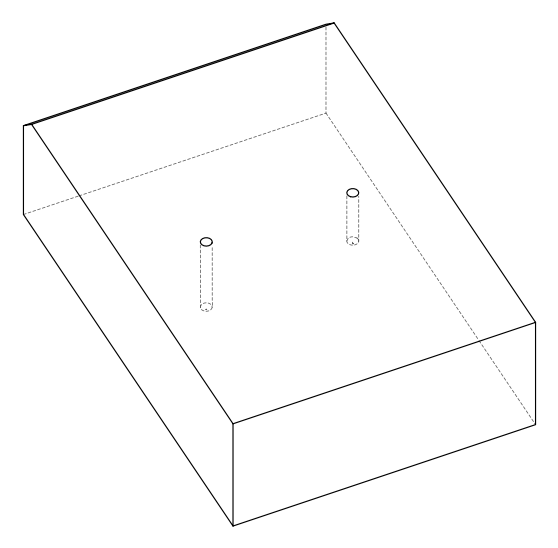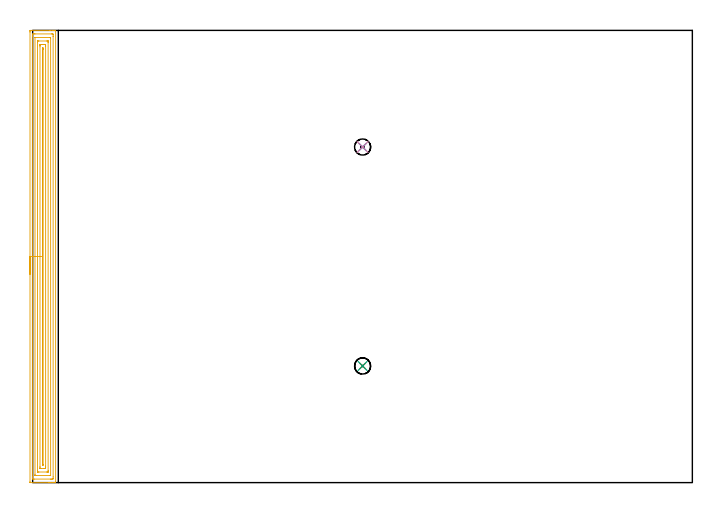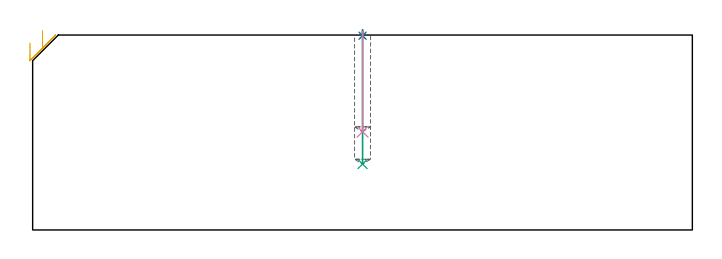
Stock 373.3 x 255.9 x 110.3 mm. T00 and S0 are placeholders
(PLAN: 5 operations, 2 tool changes, 13.1 min)
(1 SPOT_DRILL | STEP1POCKET | NXT0321_9005460120000 | 0.03 min | 0 mm3)
(2 SPOT_DRILL_1 | STEP1POCKET_1 | NXT0321_9005460120000 | 0.03 min | 1 mm3)
(3 DRILL_BLIND_HOLE_INTO_CENTER | STEP1POCKET | UGT0301_206 | 0.3 min | 4603 mm3)
(4 DRILL_BLIND_HOLE_INTO_CENTER_1 | STEP1POCKET_1 | UGT0301_206 | 0.23 min | 3420 mm3)
(5 AREA_MILL | FG_CHAMFER_SURFACE | UGT0205_001 | 12.47 min | 26900 mm3)
(TOOL NXT0321_9005460120000 | NC Spot Drill, 142deg, 12mm, Carbide, Uncoated | D12 PA142 FL30 Z2)
(TOOL UGT0301_206 | Twist Drill 9.1 mm | D9.1 PA118 FL78 Z2)
(TOOL UGT0205_001 | Chamfer Mill 20 x 3 x 45 deg. | D20 FL50 Z2)
(OP 1 SPOT_DRILL)
G17 G21 G94 G90
T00 M6
G54
G17 G0 G90 X186.7 Y66. S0 M3
G43 Z120.3 H0
G94 G81 G98 Z109.908 F250. R113.3
G80
M5
M2
(OP 2 SPOT_DRILL_1)
G17 G21 G94 G90
T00 M6
G54
G17 G0 G90 X186.7 Y189.9 S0 M3
G43 Z120.3 H0
G94 G81 G98 Z109.908 F250. R113.3
G80
M5
M2
(OP 3 DRILL_BLIND_HOLE_INTO_CENTER)
G17 G21 G94 G90
T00 M6
G54
G17 G0 G90 X186.7 Y66. S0 M3
G43 Z120.3 H0
G94 G81 G98 Z37.3 F250. R112.3
G80
M5
M2
(OP 4 DRILL_BLIND_HOLE_INTO_CENTER_1)
G17 G21 G94 G90
T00 M6
G54
G17 G0 G90 X186.7 Y189.9 S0 M3
G43 Z120.3 H0
G94 G81 G98 Z55.6 F250. R112.3
G80
M5
M2
(OP 5 AREA_MILL)
G17 G21 G94 G90
T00 M6
G54
G17 G0 G90 X-1.5 Y117.95 S1061 M3
G43 Z120.3 H0
Z105.8
G94 G1 Y117.988 Z104.928 F250.
Y118.102 Z104.063
Y118.291 Z103.212
Y118.553 Z102.38
Y118.887 Z101.574
Y119.29 Z100.8
Y119.758 Z100.064
Y120.29 Z99.372
Y120.879 Z98.729
Y121.522 Z98.139
Y122.214 Z97.608
Y122.95 Z97.14
Y123.724 Z96.737
Y124.53 Z96.403
Y125.362 Z96.141
Y126.213 Z95.952
Y127.078 Z95.838
Y127.95 Z95.8
Y254.962
X-1.499 Y255.279 Z95.801
X-1.494 Y255.849 Z95.804
X-1.492 Y255.892 Z95.806
X-0.926 Y255.9 Z96.371
X9.756 Z107.05
X11.19 Z108.486
X11.536 Z108.831
X12.229 Z109.529
X12.554 Z109.853
X12.952 Y255.893 Z110.243
X12.997 Y255.89 Z110.288
X13. Y255.726 Z110.3
Y0.174
X12.997 Y0.01 Z110.288
X12.952 Y0.007 Z110.243
X12.553 Y0. Z109.853
X12.229 Z109.528
X11.536 Z108.831
X10.3 Z107.597
X9.756 Z107.05
X9.137 Z106.433
X-1.199 Y0.001 Z96.099
X-1.492 Y0.01 Z95.806
X-1.499 Y0.302 Z95.799
Y0.32
X-1.5 Y127.95 Z95.8
X-0.086 Z97.214
Y252.648
X-0.082 Y253.492 Z97.218
X-0.08 Y253.536 Z97.22
X-0.036 Y253.89 Z97.264
X0.45 Y253.898 Z97.75
X0.854 Y253.899 Z98.154
X1.338 Y253.9 Z98.638
X10.646 Y253.899 Z107.946
X11.133 Y253.897 Z108.433
X11.536 Y253.89 Z108.836
X11.579 Y253.492 Z108.879
X11.582 Y253.446 Z108.882
X11.586 Y252.599 Z108.886
Y252.549
Y3.252
X11.582 Y2.408 Z108.882
X11.579 Y2.364 Z108.879
X11.536 Y2.01 Z108.836
X11.05 Y2.002 Z108.35
X10.646 Y2.001 Z107.946
X10.162 Y2. Z107.462
X0.854 Y2.001 Z98.154
X0.367 Y2.003 Z97.667
X-0.036 Y2.01 Z97.264
X-0.079 Y2.408 Z97.221
X-0.082 Y2.454 Z97.218
X-0.086 Y3.301 Z97.214
Y3.351
Y127.95
X1.328 Z98.628
X1.329 Y251.81 Z98.629
X1.33 Y251.862 Z98.63
X1.333 Y251.885 Z98.633
X1.335 Y251.89 Z98.635
X1.356 Y251.893 Z98.656
X1.551 Y251.899 Z98.851
X9.756 Z107.056
X9.95 Y251.896 Z107.25
X10.079 Y251.891 Z107.379
X10.165 Y251.885 Z107.465
X10.167 Y251.844 Z107.467
X10.169 Y251.705 Z107.469
X10.171 Y251.288 Z107.471
Y4.09
X10.169 Y4.039 Z107.469
X10.167 Y4.015 Z107.467
X10.165 Y4.01 Z107.465
X10.143 Y4.007 Z107.443
X9.949 Y4.001 Z107.249
X1.744 Z99.044
X1.55 Y4.004 Z98.85
X1.421 Y4.009 Z98.721
X1.335 Y4.015 Z98.635
X1.333 Y4.056 Z98.633
X1.331 Y4.195 Z98.631
X1.329 Y4.612 Z98.629
X1.328 Y127.95 Z98.628
X2.743 Z100.043
Y249.025
X2.745 Y249.807 Z100.045
X2.747 Y249.861 Z100.047
X2.749 Y249.883 Z100.049
X2.763 Y249.89 Z100.063
X2.87 Y249.894 Z100.17
X3.088 Y249.898 Z100.388
X3.524 Y249.9 Z100.824
X7.975 Z105.275
X8.418 Y249.898 Z105.718
X8.631 Y249.894 Z105.931
X8.736 Y249.89 Z106.036
X8.751 Y249.885 Z106.051
X8.753 Y249.868 Z106.053
X8.755 Y249.829 Z106.055
X8.757 Y249.133 Z106.057
Y249.025
Y6.875
X8.755 Y6.093 Z106.055
X8.753 Y6.039 Z106.053
X8.751 Y6.017 Z106.051
X8.737 Y6.01 Z106.037
X8.629 Y6.006 Z105.929
X8.411 Y6.002 Z105.711
X7.975 Y6. Z105.275
X3.524 Z100.824
X3.081 Y6.002 Z100.381
X2.869 Y6.005 Z100.169
X2.764 Y6.01 Z100.064
X2.749 Y6.015 Z100.049
X2.747 Y6.032 Z100.047
X2.745 Y6.071 Z100.045
X2.743 Y6.767 Z100.043
Y6.875
Y127.95
X4.157 Z101.457
Y246.603
X4.158 Y247.237 Z101.458
X4.159 Y247.494 Z101.459
X4.164 Y247.755 Z101.464
X4.174 Y247.89 Z101.474
X4.25 Y247.893 Z101.55
X4.415 Y247.897 Z101.715
X4.645 Y247.9 Z101.945
X5.305 Z102.605
X6.425 Z103.725
X7.085 Y247.897 Z104.385
X7.321 Y247.894 Z104.621
X7.337 Y247.883 Z104.637
X7.339 Y247.876 Z104.639
X7.342 Y247.237 Z104.642
X7.343 Y246.979 Z104.643
Y9.297
X7.342 Y8.662 Z104.642
X7.34 Y8.406 Z104.64
X7.336 Y8.146 Z104.636
X7.326 Y8.01 Z104.626
X7.25 Y8.007 Z104.55
X7.085 Y8.003 Z104.385
X6.855 Y8. Z104.155
X6.195 Z103.495
X5.075 Z102.375
X4.415 Y8.003 Z101.715
X4.178 Y8.006 Z101.478
X4.163 Y8.017 Z101.463
X4.161 Y8.024 Z101.461
X4.157 Y8.662 Z101.457
Y8.921
Y127.95
X5.571 Z102.871
Y245.629
X5.572 Y245.853 Z102.872
X5.574 Y245.88 Z102.874
X5.577 Y245.886 Z102.877
X5.596 Y245.891 Z102.896
X5.682 Y245.898 Z102.982
X5.748 Y245.899 Z103.048
X5.898 Y245.89 Z103.198
X5.922 Y245.88 Z103.222
X5.925 Y245.831 Z103.225
X5.928 Y245.719 Z103.228
X5.929 Y245.45 Z103.229
Y245.091
Y10.271
X5.927 Y10.047 Z103.227
X5.925 Y10.02 Z103.225
X5.923 Y10.014 Z103.223
X5.904 Y10.009 Z103.204
X5.818 Y10.002 Z103.118
X5.751 Y10.001 Z103.051
X5.602 Y10.01 Z102.902
X5.578 Y10.02 Z102.878
X5.575 Y10.069 Z102.875
X5.572 Y10.181 Z102.872
X5.571 Y10.45 Z102.871
Y10.809
Y127.95
Y128.822 Z102.909
Y129.686 Z103.023
Y130.538 Z103.212
Y131.37 Z103.474
Y132.176 Z103.808
Y132.95 Z104.211
Y133.686 Z104.679
Y134.378 Z105.211
Y135.021 Z105.8
Y135.61 Z106.443
Y136.141 Z107.135
Y136.61 Z107.871
Y137.013 Z108.645
Y137.347 Z109.451
Y137.609 Z110.283
Y137.798 Z111.135
Y137.912 Z111.999
Y137.95 Z112.871
G0 Z120.3
M5
M2
